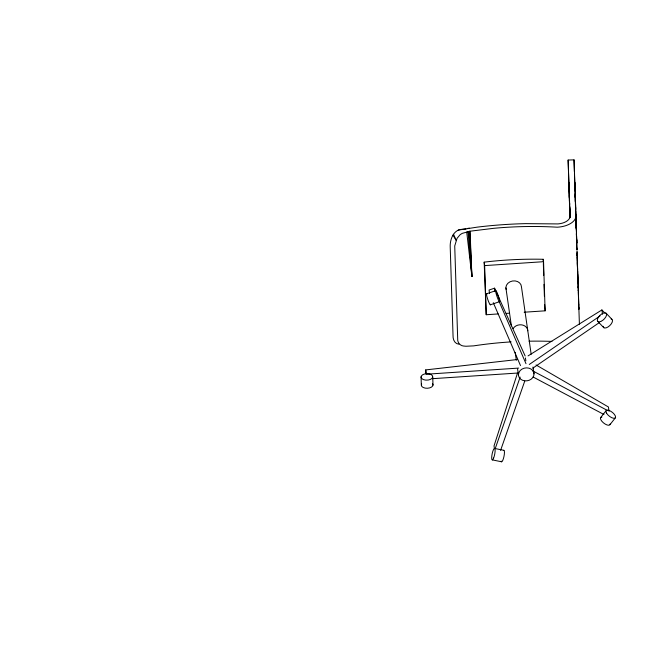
<?xml version="1.0" encoding="UTF-8"?>
<svg xmlns="http://www.w3.org/2000/svg" width="648" height="648" viewBox="0 0 648 648"><rect width="100%" height="100%" fill="white"/><g stroke="black" fill="none" stroke-linecap="round" stroke-linejoin="round"><path stroke-width="0.97" d="M517.436 373.28L494.027 445.913L494.4 448.497M495.315 448.327L520.15 377.104M500.58 450.409L524.75 381.081M460.882 229.408C452.993 230.575 449.85 240.116 450.214 247.074L453.033 335.534C452.814 339.325 454.653 343.95 458.987 344.209M600.599 417.628L606.107 410.686M609.922 424.691L615.43 417.749M529.278 364.468L600.024 315.973M532.834 368.177L599.416 322.534M528.063 355.89L601.895 309.947L604.859 313.041M511.126 341.893A234.049 129.981 -1.8 0 0 473.688 345.87L465.928 346.251A17.739 3.613 12.2 0 0 463.595 346.032C460.615 345.797 458.274 343.416 457.739 340.54L454.726 245.981L457.043 238.367L460.056 234.762A17.739 14.183 -25 0 1 462.332 233.345L470.043 231.206L493.582 228.331A234.049 129.981 -1.8 0 1 557.215 227.197A19.691 10.935 -1.8 0 0 575.975 215.646L574.031 159.862L568.118 160.048L569.924 217.291M495.809 290.92L494.57 288.174L489.07 290.045L489.564 293.487M486.672 293.747L495.841 290.628M490.285 304.827L499.454 301.701A5.856 0.721 71.2 0 0 497.494 293.69A5.856 0.721 71.2 0 0 495.987 293.107A5.856 0.721 71.2 0 0 499.454 301.701M458.177 230.097L477.325 227.124A277.052 153.876 -1.8 0 1 525.65 223.633L557.977 223.924A13.535 7.517 -1.8 0 0 570.07 216.035L568.118 160.048M461.562 229.303L465.92 228.963M467.694 228.388L469.371 228.161M498.199 313.94L486.219 314.734L484.161 262.156L486.729 261.841A234.049 129.981 -1.8 0 1 542.4 259.265L543.21 259.289L543.559 261.695L545.122 310.829L524.159 312.214M425.833 373.807L425.712 369.911L517.444 359.519M484.161 262.156L484.655 265.607L543.559 261.695M506.185 313.413L509.182 313.211M518.684 368.088L426.327 374.22L425.712 369.911M432.508 378.683L518.837 372.956M494.473 448.416L503.804 450.303M492.342 459.894L501.665 461.789M532.948 371.004L607.273 410.354M533.183 377.039L603.968 414.518M536.05 364.954L608.423 406.985L609.047 411.294M605.985 313.114L611.915 319.294M597.918 321.546L603.847 327.734M452.968 235.127L456.184 240.343L453.56 234.293M496.635 292.758L525.155 356.003M499.195 301.733L525.998 363.698M493.29 302.681L520.498 365.569M601.895 309.947L602.519 314.256M545.122 310.829L544.644 304.406M531.174 354.27L521.462 286.853A7.808 6.48 -8.2 0 0 512.463 281.005A7.808 6.48 -8.2 0 0 506.218 289.551M533.012 367.011L534.001 373.864A7.808 6.48 -8.2 0 1 522.507 380.255A7.808 6.48 -8.2 0 1 522.15 369.02A7.808 6.48 -8.2 0 1 534.001 373.864M525.431 357.923L525.844 360.79M505.902 287.89L511.369 325.806M515.192 352.366L516.318 360.207M517.59 369.02L518.441 374.892M494.57 288.174L495.072 291.616M466.714 232.008L471.914 276.575L470.043 231.206M468.002 231.539L471.914 276.575L469.735 231.255M469.022 231.368L471.914 276.575M576.388 233.159L576.453 234.795L576.428 233.798M577.587 269.114L577.571 268.62L577.595 269.609M578.324 290.677L578.3 289.616L578.356 291.252M576.914 249.699L576.858 248.063L576.882 249.059M578.154 286.627L578.21 288.271L578.008 281.605M578.883 307.63L578.939 309.274L578.81 304.779M569.633 204.809L569.576 203.172L569.6 204.169M569.965 216.975L569.9 215.339L569.973 217.76M575.675 208.445L575.481 202.978L575.554 205.4M576.38 228.728L576.21 223.973L576.234 224.969M577.441 262.148L577.255 256.681L577.943 280.365M575.926 218.473L576.161 225.609M576.639 239.015L576.971 249.869M577.044 252.007L577.165 255.336L577.036 250.979M577.311 262.246L577.498 267.713L577.368 263.355M577.7 270.864L578.024 282.795M579.409 324.219L577.684 274.379M569.689 206.501L569.843 211.07M576.404 229.441L576.485 231.879M575.756 210.875L575.991 218.271M576.177 226.889L576.785 241.202M577.044 253.53L577.125 255.968M578.429 293.973L578.81 304.908M575.027 190.715L574.768 182.372L575.408 202.022L575.335 199.6M575.205 195.356L575.278 197.664M575.61 207.336L575.683 209.644M575.942 219.502L576.242 228.128M576.655 240.044L576.728 242.352M577.06 254.729L577.538 270.111M569.705 207.53L570.029 217.355M568.993 186.924L569.066 189.232M569.292 195.55L569.365 197.859M578.372 292.037L578.437 294.095M574.387 171.607L574.023 159.862M574.452 173.624L574.995 190.812M575.092 193.849L575.61 210.017M575.74 214.067L576.218 229.23M576.38 234.284L576.866 249.448M575.878 217.566C575.635 210.268 576.202 224.807 576.096 221.632M568.928 184.988L568.855 182.566L569.503 202.217L569.43 199.795M543.21 259.289L543.275 261.298M543.34 263.299L543.721 275.335M544.004 284.359L544.393 296.387M484.655 265.607L486.219 314.734M432.734 377.039A5.856 3.248 -1.8 0 1 423.581 379.655A5.856 3.248 -1.8 0 1 424.383 374.026A5.856 3.248 -1.8 0 1 432.734 377.039L432.994 385.147M421.062 376.78L421.322 384.888M576.825 242.627C576.931 245.77 576.461 233.393 576.55 236.682M529.068 341.196A234.049 129.981 -1.8 0 1 551.958 341.407M513.167 328.487A7.808 6.48 -8.2 0 1 521.826 324.883A7.808 6.48 -8.2 0 1 527.788 330.764M503.423 450.546A5.856 1.288 -78.5 0 1 503.933 456.638A5.856 1.288 -78.5 0 1 501.139 461.101M611.177 319.01A5.856 2.811 -43.8 0 1 609.655 325.701A5.856 2.811 -43.8 0 1 603.223 326.341M490.479 304.252A5.856 0.721 71.2 0 1 487.855 299.676A5.856 0.721 71.2 0 1 486.956 294.022M610.092 424.019A5.856 2.454 38.4 0 1 603.385 422.788A5.856 2.454 38.4 0 1 601.862 417.045M432.443 383.503A5.856 3.248 -1.8 0 1 427.453 388.257A5.856 3.248 -1.8 0 1 421.645 384.053M493.606 458.104A5.856 1.288 -78.5 0 0 494.789 448.57A5.856 1.288 -78.5 0 0 491.832 455.795A5.856 1.288 -78.5 0 0 493.606 458.104M600.745 321.481A5.856 2.811 -43.8 0 0 606.455 313.681A5.856 2.811 -43.8 0 0 598.671 316.823A5.856 2.811 -43.8 0 0 600.745 321.481M606.569 413.213A5.856 2.454 38.4 0 0 614.936 418.171A5.856 2.454 38.4 0 0 610.797 411.261A5.856 2.454 38.4 0 0 606.569 413.213"/></g></svg>
